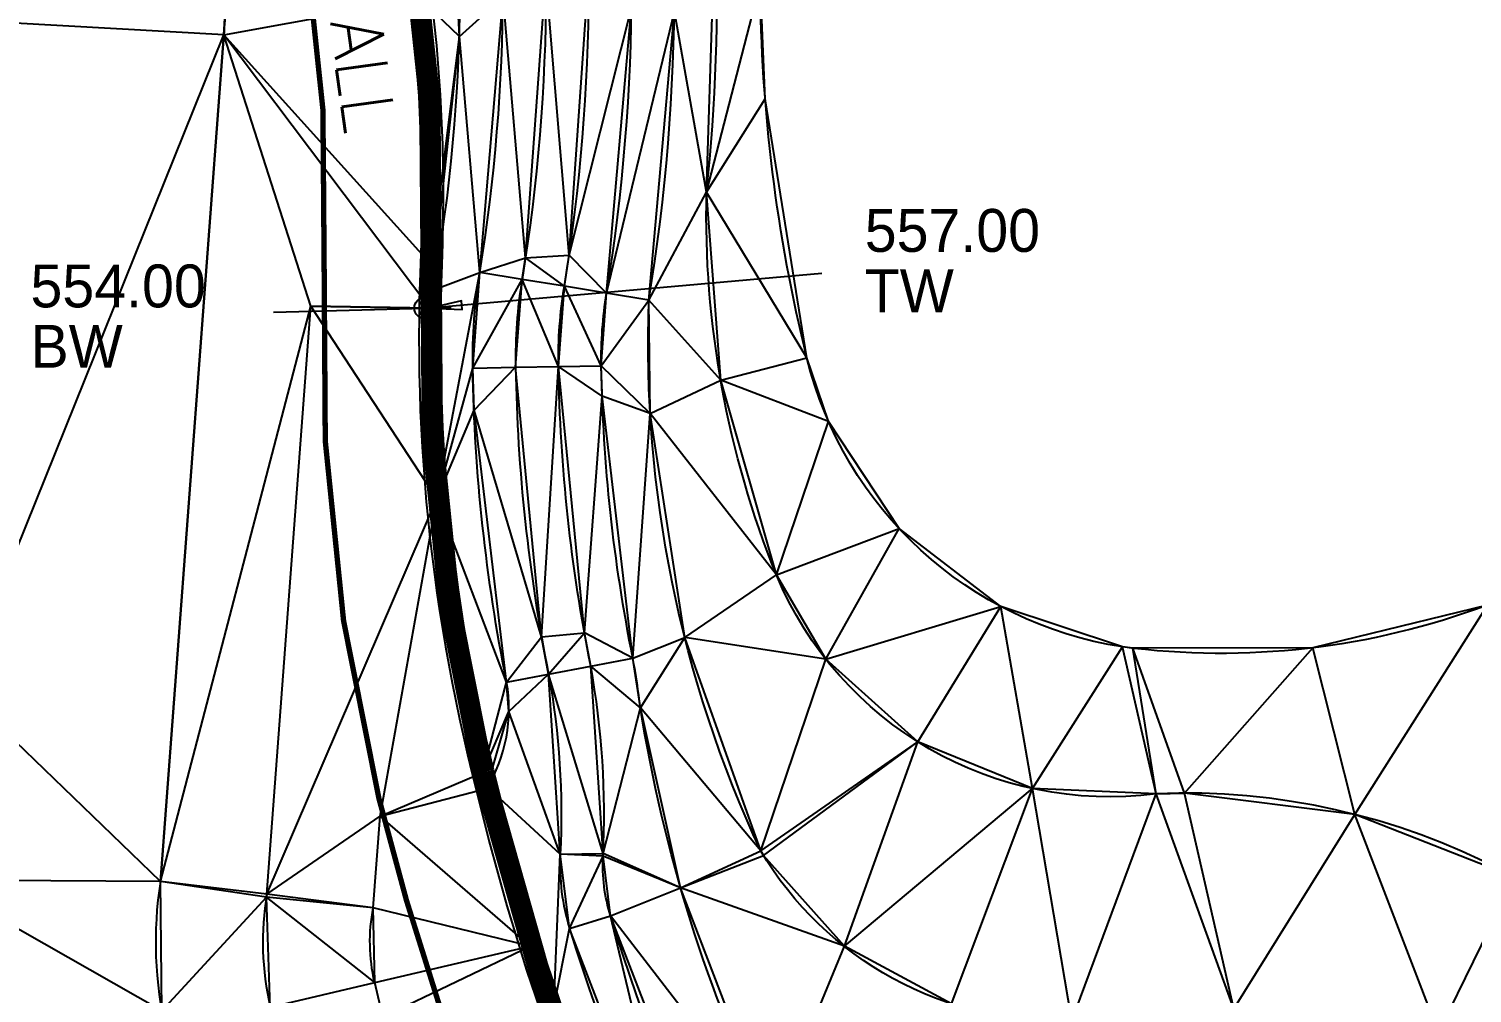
# Model space of a CAD drawing. Header units: inches. Extents: x 2461366 to 2469791, y 7062737 to 7065282.
# Drawn here: x 2467386.7 to 2467521.4, y 7064288.4 to 7064378.4 of the extents above; entities that cross this region are included whole.
import ezdxf

# ---------------------------------------------------------------- set-up
doc = ezdxf.new("R2010")
doc.units = ezdxf.units.IN
doc.header["$LTSCALE"] = 60
doc.header["$MEASUREMENT"] = 0
doc.linetypes.add('DASHED2', pattern=[0.375, 0.25, -0.125])
for name, color, linetype in [('3D', 5, 'Continuous'), ('CONC LABEL', 7, 'Continuous'), ('CONTOURS', 35, 'Continuous'), ('PROP TRAIL', 3, 'Continuous'), ('Proposed Ground-C-TINN', 7, 'Continuous'), ('Proposed Ground-C-TINN-BNDY', 7, 'Continuous'), ('WALL', 6, 'Continuous')]:
    doc.layers.add(name, color=color, linetype=linetype)
doc.styles.add('L80', font='simplex', dxfattribs={"height": 4.8})

# ---------------------------------------------------------------- blocks, each defined once
blk = doc.blocks.new('*U21')
at = {"layer": 'CONC LABEL', "color": 7, "linetype": 'Continuous'}
for p, q in [((0, -1.18), (-36.58, -4.41)), ((-36.58, -2.41), (-36.58, -6.41)), ((-34.58, -4.41), (-38.58, -4.41))]:
    blk.add_line(p, q, dxfattribs=at)
blk.add_lwpolyline([(-36.58, -4.41), (-33.56, -4.55), (-33.63, -3.75)], close=True, dxfattribs=at)
blk.add_circle((-36.58, -4.41), 1, dxfattribs=at)
at = {"layer": 'CONC LABEL', "color": 7, "char_height": 4, "attachment_point": 4}
for s, insert in [('557.00', (4, 2.8)), ('TW', (4, -2.8))]:
    blk.add_mtext(s, dxfattribs=dict(at, insert=insert))
blk = doc.blocks.new('*U22')
at = {"layer": 'CONC LABEL', "color": 7, "linetype": 'Continuous'}
for p, q in [((40.81, 2.77, -552), (40.81, -1.23, -552)), ((26.67, 0.37, -267.82), (40.81, 0.77, -552)), ((42.81, 0.77, -552), (38.81, 0.77, -552))]:
    blk.add_line(p, q, dxfattribs=at)
at = {"layer": 'CONC LABEL', "color": 7, "linetype": 'Continuous', "extrusion": (0.998372, 0.027897, 0.049743), "elevation": 13.31}
blk.add_lwpolyline([(-0.37, -553.35), (-0.35, -550.35), (-0.39, -550.35)], close=True, dxfattribs=at)
at = {"layer": 'CONC LABEL', "color": 7, "linetype": 'Continuous'}
blk.add_circle((40.81, 0.77, -552), 1, dxfattribs=at)
at = {"layer": 'CONC LABEL', "color": 7, "char_height": 4, "attachment_point": 4}
for s, insert in [('554.00', (4, 2.8)), ('BW', (4, -2.8))]:
    blk.add_mtext(s, dxfattribs=dict(at, insert=insert))

msp = doc.modelspace()

# ---------------------------------------------------------------- linework, layer by layer
at = {"layer": '3D'}
for points in [[(2467422.28, 7064381.16, 553.67), (2467422.76, 7064376.63, 553.73), (2467423.11, 7064372.09, 553.79), (2467423.32, 7064367.54, 553.85), (2467423.4, 7064362.98, 553.91), (2467423.34, 7064358.42, 553.97), (2467423.27, 7064356.44, 554), (2467423.21, 7064354.73, 554.04), (2467423.16, 7064353.02, 554.07), (2467423.14, 7064351.31, 554.11), (2467423.13, 7064349.61, 554.14), (2467423.14, 7064347.9, 554.18), (2467423.16, 7064346.19, 554.21), (2467423.2, 7064344.48, 554.25), (2467423.26, 7064342.78, 554.28), (2467423.34, 7064341.07, 554.32), (2467423.43, 7064339.36, 554.36), (2467423.55, 7064337.66, 554.39), (2467423.67, 7064335.96, 554.43), (2467423.82, 7064334.25, 554.46), (2467423.98, 7064332.55, 554.5), (2467424.16, 7064330.86, 554.53), (2467424.36, 7064329.16, 554.57), (2467424.58, 7064327.46, 554.6), (2467424.81, 7064325.77, 554.64), (2467425.06, 7064324.08, 554.68), (2467425.32, 7064322.4, 554.71), (2467425.61, 7064320.71, 554.75), (2467425.91, 7064319.03, 554.78), (2467426.22, 7064317.35, 554.82), (2467426.56, 7064315.68, 554.85), (2467426.91, 7064314.01, 554.89), (2467427.28, 7064312.34, 554.92), (2467427.66, 7064310.67, 554.96), (2467428.06, 7064309.01, 554.99), (2467428.12, 7064308.78, 555), (2467429.64, 7064302.65, 555.06), (2467431.32, 7064296.57, 555.12), (2467433.18, 7064290.54, 555.18), (2467435.21, 7064284.56, 555.24)], [(2467424.27, 7064381.4, 556.67), (2467424.76, 7064376.81, 556.73), (2467425.11, 7064372.21, 556.79), (2467425.32, 7064367.6, 556.85), (2467425.4, 7064362.98, 556.91), (2467425.34, 7064358.38, 556.97), (2467425.27, 7064356.37, 557), (2467425.21, 7064354.67, 557.04), (2467425.16, 7064352.98, 557.07), (2467425.14, 7064351.29, 557.11), (2467425.13, 7064349.6, 557.14), (2467425.14, 7064347.92, 557.18), (2467425.16, 7064346.23, 557.21), (2467425.2, 7064344.54, 557.25), (2467425.26, 7064342.86, 557.28), (2467425.34, 7064341.17, 557.32), (2467425.43, 7064339.48, 557.36), (2467425.54, 7064337.8, 557.39), (2467425.67, 7064336.12, 557.43), (2467425.81, 7064334.44, 557.46), (2467425.97, 7064332.76, 557.5), (2467426.15, 7064331.08, 557.53), (2467426.35, 7064329.4, 557.57), (2467426.56, 7064327.73, 557.6), (2467426.79, 7064326.05, 557.64), (2467427.03, 7064324.38, 557.68), (2467427.3, 7064322.72, 557.71), (2467427.58, 7064321.05, 557.75), (2467427.87, 7064319.39, 557.78), (2467428.19, 7064317.73, 557.82), (2467428.52, 7064316.08, 557.85), (2467428.86, 7064314.43, 557.89), (2467429.23, 7064312.78, 557.92), (2467429.61, 7064311.13, 557.96), (2467430, 7064309.49, 557.99), (2467430.06, 7064309.26, 558), (2467431.57, 7064303.16, 558.06), (2467433.24, 7064297.13, 558.12), (2467435.08, 7064291.16, 558.18), (2467437.09, 7064285.23, 558.24)]]:
    msp.add_polyline3d(points, dxfattribs=at)
at = {"layer": 'CONTOURS'}
for p, q in [((2467408.94, 7064297.64, 554), (2467413.05, 7064352.51, 554)), ((2467413.05, 7064352.51, 554), (2467424.15, 7064352.32, 554))]:
    msp.add_line(p, q, dxfattribs=at)
for points, elevation in [([(2467522.84, 7064324.62, -0.12314), (2467488.77, 7064320.71, -0.302662), (2467459.33, 7064347.69, -0.058826), (2467454.98, 7064382.59, 0.040573), (2467452.47, 7064413.41, 0.046376), (2467440.01, 7064446.12), (2467413.03, 7064491.68, 0.023106), (2467396.29, 7064516.27, 0.007046), (2467390.75, 7064523.45, 0.265731), (2467112.91, 7064634.18), (2467086.53, 7064627.31, -0.081958), (2466934.33, 7064613.43, 0.031019), (2466877.58, 7064614.68), (2466862.4, 7064614.16, -0.205286), (2466816.37, 7064638.69)], 564), ([(2467550.79, 7064274.26), (2467548.7, 7064277.6, 0.26548), (2467491.92, 7064307.02, -0.339207), (2467456.49, 7064327.43, -0.102321), (2467449.97, 7064363.14, 0.066431), (2467448.56, 7064412.55, 0.045871), (2467436.49, 7064444.21), (2467409.61, 7064489.61, 0.023079), (2467393.1, 7064513.87, 0.007046), (2467387.62, 7064520.96, 0.265526), (2467113.7, 7064630.25), (2467087.53, 7064623.44, -0.08197), (2466934.02, 7064609.44, 0.031037), (2466877.73, 7064610.69), (2466862.3, 7064610.15, -0.206188), (2466813.25, 7064636.19)], 563), ([(2467560.19, 7064253.01), (2467538.17, 7064271.81, 0.143278), (2467518.29, 7064284.77, 0.093011), (2467484.05, 7064285.84, -0.274454), (2467455.02, 7064301.69, -0.118697), (2467444.59, 7064353.07, 0.080679), (2467444.65, 7064411.69, 0.045346), (2467432.96, 7064442.31), (2467406.18, 7064487.55, 0.023052), (2467389.9, 7064511.46, 0.007046), (2467384.49, 7064518.46, 0.265316), (2467114.48, 7064626.32), (2467088.54, 7064619.57, -0.081982), (2466933.71, 7064605.46, 0.031056), (2466877.88, 7064606.69), (2466862.21, 7064606.14, -0.207017), (2466810.13, 7064633.68)], 562), ([(2467550.48, 7064247.12), (2467538.18, 7064262.33, 0.143388), (2467505.43, 7064264.82, -0.110469), (2467479.2, 7064259.63, -0.319836), (2467455.99, 7064276.22, -0.073446), (2467443.8, 7064315.03, 0.014477), (2467443.09, 7064319.67, -0.045264), (2467440.15, 7064346.94, -0.04479), (2467440.64, 7064353.71, 0.080358), (2467440.74, 7064410.82, 0.0448), (2467429.44, 7064440.41), (2467402.76, 7064485.48, 0.023025), (2467386.7, 7064509.06, 0.007046), (2467381.36, 7064515.97, 0.265102), (2467115.26, 7064622.39), (2467089.55, 7064615.7, -0.081994), (2466933.39, 7064601.47, 0.031074), (2466878.03, 7064602.69), (2466862.13, 7064602.14, -0.207781), (2466807.01, 7064631.18)], 561), ([(2467373.55, 7064089.19, 0.157874), (2467410.35, 7064126.96), (2467421.6, 7064145.25, -0.032715), (2467429.96, 7064154.58, -0.040538), (2467441.87, 7064164.49), (2467492.26, 7064200.83), (2467534.11, 7064233.02), (2467523.26, 7064250.38, 0.33677), (2467518.49, 7064252.07, -0.059495), (2467482.32, 7064234.15, -0.334259), (2467467.63, 7064239.94, -0.072214), (2467441.01, 7064295.61, -0.08843), (2467440.31, 7064301.19, 0.057858), (2467439.16, 7064318.92, -0.045207), (2467436.15, 7064346.87, -0.04479), (2467436.7, 7064354.36, 0.080022), (2467436.82, 7064409.96, 0.044231), (2467425.92, 7064438.51), (2467399.33, 7064483.41, 0.022997), (2467383.5, 7064506.66, 0.007046), (2467378.23, 7064513.48, 0.264884), (2467116.04, 7064618.46)], 560), ([(2467369.82, 7064096.26, 0.157874), (2467403.18, 7064130.5), (2467412.33, 7064148.82), (2467412.33, 7064148.82, -0.003994), (2467417.15, 7064154.66, 0.068685), (2467430.6, 7064180.78, -0.411868), (2467442.66, 7064187.39, 0.200142), (2467459.35, 7064189.24), (2467485.23, 7064208.08, -0.007045), (2467497.07, 7064217.5), (2467491.28, 7064225.66, 0.008143), (2467477.36, 7064214.56), (2467477.07, 7064214.32), (2467476.54, 7064214.94, -0.118169), (2467429.45, 7064307.49, 0.183015), (2467431.31, 7064317.42, -0.045093), (2467428.15, 7064346.73, -0.04479), (2467428.8, 7064355.65, 0.079303), (2467429, 7064408.24, 0.04302), (2467418.87, 7064434.72), (2467392.49, 7064479.27, 0.022939), (2467377.1, 7064501.86, 0.007046), (2467371.97, 7064508.5, 0.264433), (2467117.6, 7064610.6)], 558), ([(2467481.62, 7064205.45), (2467475.35, 7064213.14), (2467475.91, 7064215.68, -0.118759), (2467429.09, 7064309.01, -0.065221), (2467424.15, 7064352.32, 0.085155), (2467425.08, 7064407.37, 0.042374), (2467415.34, 7064432.83), (2467389.06, 7064477.21, 0.022906), (2467373.9, 7064499.45, 0.007049), (2467368.84, 7064506.01, 0.264201), (2467118.38, 7064606.66), (2467093.58, 7064600.21, -0.082041), (2466932.14, 7064585.52, 0.084633), (2466900.76, 7064582.2), (2466846.28, 7064593.5), (2466846.28, 7064593.5), (2466846.28, 7064593.5, -0.05263), (2466839.31, 7064595.38), (2466833.4, 7064577.9, 0.274833), (2466820.13, 7064524.99), (2466827.31, 7064456.71, 0.011594), (2466827.94, 7064452.35)], 557), ([(2467429.45, 7064307.49, -0.001754), (2467429.09, 7064309.01, -0.071322), (2467424.27, 7064356.39, 0.122971), (2467409.16, 7064429.52), (2467383.07, 7064473.59, 0.022852), (2467368.31, 7064495.25, 0.007049), (2467363.36, 7064501.65, 0.263781), (2467119.73, 7064599.78), (2467095.34, 7064593.44, -0.094664), (2466906.48, 7064581.01), (2466878.57, 7064586.8), (2466873.52, 7064573.78, 0.014705), (2466848.98, 7064555.23, 0.1903), (2466839.08, 7064539, 0.054929), (2466834.97, 7064508.99), (2466839.24, 7064458.05, 0.086631), (2466847.49, 7064430.71, -0.154191), (2466865.02, 7064334.41), (2466863.65, 7064321.82)], 555), ([(2466876.39, 7064321.36), (2466874.12, 7064362.74, 0.110194), (2466854.6, 7064434.37, -0.137687), (2466846.63, 7064476.72, -0.151282), (2466865.44, 7064532.64, -0.182735), (2466918.6, 7064568.91), (2466924.16, 7064568.4, 0.085139), (2467097.42, 7064583.1), (2467121.22, 7064589.29, -0.263152), (2467355.1, 7064494.77, -0.038917), (2467379.21, 7064459.1), (2467399.9, 7064424.14, -0.051573), (2467409.86, 7064396.21, 0.121258), (2467405.26, 7064383.32, -0.006169), (2467404.92, 7064377.82), (2467399, 7064298.82, 0.096645), (2467399.53, 7064284.83), (2467403.93, 7064266.08, -0.146049), (2467373.6, 7064117.5)], 553), ([(2467432.91, 7064409.1, -0.079671), (2467432.75, 7064355, 0.04479), (2467432.15, 7064346.8, 0.045151), (2467435.23, 7064318.17, -0.057739), (2467436.32, 7064301.39, 0.08843), (2467437.19, 7064294.43, 0.072072), (2467464.24, 7064237.81, -0.181719), (2467465.77, 7064228.63, 0.019557), (2467476.54, 7064214.94), (2467477.07, 7064214.32), (2467477.36, 7064214.56, -0.01733), (2467507.42, 7064237.63), (2467513.05, 7064229.36, 0.016318), (2467485.23, 7064208.08), (2467459.35, 7064189.24, -0.156401), (2467446.28, 7064186.66), (2467446.28, 7064186.66, 0.200559), (2467430.67, 7064173.72, -0.048549), (2467415.52, 7064146.44), (2467406.76, 7064128.73, -0.157874), (2467371.68, 7064092.73, 0.136394)], 559), ([(2467424.7, 7064234.2, 0.098194), (2467419.75, 7064286.2), (2467419, 7064289.4, -0.106488), (2467418.87, 7064296.37), (2467419.51, 7064304.92), (2467429.45, 7064307.49), (2467429.45, 7064307.49)], 555)]:
    msp.add_lwpolyline(points, format="xyb", dxfattribs=dict(at, elevation=elevation))
at = {"layer": 'CONTOURS', "linetype": 'DASHED2', "ltscale": 0.5, "elevation": 556}
msp.add_lwpolyline([(2467359.4, 7064094.11, 0.094233), (2467396.25, 7064127.88, -0.017924), (2467417.15, 7064154.66, 0.068685), (2467430.6, 7064180.78, -0.411868), (2467442.66, 7064187.39, 0.042413), (2467446.28, 7064186.66), (2467446.28, 7064186.66), (2467442.09, 7064198.59, -0.318155), (2467437.15, 7064212.07), (2467427.57, 7064216.66, 0.051698), (2467430.71, 7064248.34), (2467448.31, 7064256.92, -0.062559), (2467429.09, 7064309.01, -0.071322), (2467424.27, 7064356.39, 0.069264), (2467420.14, 7064398.68, 0.17548), (2467421.24, 7064406.26, 0.042107), (2467411.81, 7064430.94), (2467385.64, 7064475.14, 0.022875), (2467370.7, 7064497.05, 0.007049), (2467365.7, 7064503.52, 0.263963), (2467119.15, 7064602.73)], format="xyb", dxfattribs=at)
at = {"layer": 'CONTOURS'}
for centre, radius, start, end in [((2467270.31, 7064362.71, 554), 154.09, 357.652, 25.6941), ((2467591.92, 7064349.52, 554), 167.79, 177.652, 179.0438), ((2467435.11, 7064293.18, 554), 26.55, 170.3283, 193.2048)]:
    msp.add_arc(centre, radius, start, end, dxfattribs=at)
at = {"layer": 'PROP TRAIL', "color": 7, "const_width": 0.5}
msp.add_lwpolyline([(2467121.65, 7064589.95, -0.263152), (2467355.53, 7064495.43, -0.038917), (2467379.64, 7064459.76), (2467400.33, 7064424.8, -0.122225), (2467414.28, 7064356.8, 0.071322), (2467419.39, 7064306.6, 0.030079), (2467428.28, 7064278.26, -0.075335), (2467429.6, 7064232.2, -0.026241), (2467421.1, 7064183.91, -0.067096), (2467409.2, 7064160.75, 0.017657), (2467388.2, 7064133.8, -0.09416), (2467354.11, 7064102.6, 0.115866)], format="xyb", dxfattribs=at)
at = {"layer": 'Proposed Ground-C-TINN'}
for p, q in [((2467426.91, 7064377.67, 557), (2467425.68, 7064403.14, 557)), ((2467449.97, 7064363.14, 563), (2467450.82, 7064390.45, 563)), ((2467404.92, 7064377.82, 553), (2467405.26, 7064383.32, 553)), ((2467437.14, 7064357.26, 560), (2467438.98, 7064383.62, 560)), ((2467433.06, 7064357.01, 559), (2467434.98, 7064383.06, 559)), ((2467437.14, 7064357.26, 560), (2467434.98, 7064383.06, 559)), ((2467449.97, 7064363.14, 563), (2467454.98, 7064382.59, 564)), ((2467455.44, 7064371.85, 564), (2467454.98, 7064382.59, 564)), ((2467404.92, 7064377.82, 553), (2467423.29, 7064381.18, 554)), ((2467426.91, 7064377.67, 557), (2467423.29, 7064381.18, 554)), ((2467424.27, 7064356.39, 554), (2467423.29, 7064381.18, 554)), ((2467426.91, 7064377.67, 557), (2467430.98, 7064381.37, 558)), ((2467428.8, 7064355.65, 558), (2467430.98, 7064381.37, 558)), ((2467433.06, 7064357.01, 559), (2467430.98, 7064381.37, 558)), ((2467437.14, 7064357.26, 560), (2467442.97, 7064380.34, 561)), ((2467440.64, 7064353.71, 561), (2467442.97, 7064380.34, 561)), ((2467440.64, 7064353.71, 561), (2467446.97, 7064379.99, 562)), ((2467444.59, 7064353.07, 562), (2467446.97, 7064379.99, 562)), ((2467449.97, 7064363.14, 563), (2467446.97, 7064379.99, 562)), ((2467404.92, 7064377.82, 553), (2467384.89, 7064378.93, 552)), ((2467380.34, 7064316.83, 552), (2467404.92, 7064377.82, 553)), ((2467399, 7064298.82, 553), (2467404.92, 7064377.82, 553)), ((2467424.27, 7064356.39, 554), (2467404.92, 7064377.82, 553)), ((2467424.15, 7064352.32, 554), (2467404.92, 7064377.82, 553)), ((2467413.05, 7064352.51, 554), (2467404.92, 7064377.82, 553)), ((2467424.27, 7064356.39, 554), (2467426.91, 7064377.67, 557)), ((2467424.33, 7064353.95, 556), (2467426.91, 7064377.67, 557)), ((2467428.8, 7064355.65, 558), (2467426.91, 7064377.67, 557)), ((2467449.97, 7064363.14, 563), (2467455.44, 7064371.85, 564)), ((2467459.33, 7064347.69, 564), (2467455.44, 7064371.85, 564)), ((2467444.59, 7064353.07, 562), (2467449.97, 7064363.14, 563)), ((2467451.29, 7064345.61, 563), (2467449.97, 7064363.14, 563)), ((2467459.33, 7064347.69, 564), (2467449.97, 7064363.14, 563)), ((2467424.15, 7064352.32, 554), (2467424.27, 7064356.39, 554)), ((2467424.33, 7064353.95, 556), (2467424.27, 7064356.39, 554)), ((2467428.8, 7064355.65, 558), (2467433.06, 7064357.01, 559)), ((2467432.75, 7064355, 559), (2467433.06, 7064357.01, 559)), ((2467433.06, 7064357.01, 559), (2467437.14, 7064357.26, 560)), ((2467436.7, 7064354.36, 560), (2467433.06, 7064357.01, 559)), ((2467436.7, 7064354.36, 560), (2467437.14, 7064357.26, 560)), ((2467440.64, 7064353.71, 561), (2467437.14, 7064357.26, 560)), ((2467424.33, 7064353.95, 556), (2467428.8, 7064355.65, 558)), ((2467424.8, 7064334.54, 555), (2467428.8, 7064355.65, 558)), ((2467428.15, 7064346.73, 558), (2467428.8, 7064355.65, 558)), ((2467428.15, 7064346.73, 558), (2467432.75, 7064355, 559)), ((2467432.75, 7064355, 559), (2467428.8, 7064355.65, 558)), ((2467432.15, 7064346.8, 559), (2467432.75, 7064355, 559)), ((2467436.15, 7064346.87, 560), (2467432.75, 7064355, 559)), ((2467436.7, 7064354.36, 560), (2467432.75, 7064355, 559)), ((2467424.15, 7064352.32, 554), (2467424.33, 7064353.95, 556)), ((2467424.8, 7064334.54, 555), (2467424.33, 7064353.95, 556)), ((2467436.15, 7064346.87, 560), (2467436.7, 7064354.36, 560)), ((2467440.15, 7064346.94, 561), (2467436.7, 7064354.36, 560)), ((2467440.64, 7064353.71, 561), (2467436.7, 7064354.36, 560)), ((2467440.15, 7064346.94, 561), (2467440.64, 7064353.71, 561)), ((2467444.59, 7064353.07, 562), (2467440.64, 7064353.71, 561)), ((2467399, 7064298.82, 553), (2467413.05, 7064352.51, 554)), ((2467408.94, 7064297.64, 554), (2467413.05, 7064352.51, 554)), ((2467424.15, 7064352.32, 554), (2467413.05, 7064352.51, 554)), ((2467424.8, 7064334.54, 555), (2467413.05, 7064352.51, 554)), ((2467424.8, 7064334.54, 555), (2467424.15, 7064352.32, 554)), ((2467440.15, 7064346.94, 561), (2467444.59, 7064353.07, 562)), ((2467444.71, 7064342.5, 562), (2467444.59, 7064353.07, 562)), ((2467451.29, 7064345.61, 563), (2467444.59, 7064353.07, 562)), ((2467436.15, 7064346.87, 560), (2467440.15, 7064346.94, 561)), ((2467444.71, 7064342.5, 562), (2467440.15, 7064346.94, 561)), ((2467440.22, 7064344.12, 561), (2467440.15, 7064346.94, 561)), ((2467451.29, 7064345.61, 563), (2467459.33, 7064347.69, 564)), ((2467461.35, 7064341.75, 564), (2467459.33, 7064347.69, 564)), ((2467424.8, 7064334.54, 555), (2467428.15, 7064346.73, 558)), ((2467428.15, 7064346.73, 558), (2467432.15, 7064346.8, 559)), ((2467428.27, 7064342.81, 558), (2467428.15, 7064346.73, 558)), ((2467428.27, 7064342.81, 558), (2467432.15, 7064346.8, 559)), ((2467432.15, 7064346.8, 559), (2467436.15, 7064346.87, 560)), ((2467434.58, 7064321.66, 559), (2467432.15, 7064346.8, 559)), ((2467434.58, 7064321.66, 559), (2467436.15, 7064346.87, 560)), ((2467438.57, 7064322.04, 560), (2467436.15, 7064346.87, 560)), ((2467440.22, 7064344.12, 561), (2467436.15, 7064346.87, 560)), ((2467444.71, 7064342.5, 562), (2467451.29, 7064345.61, 563)), ((2467456.49, 7064327.43, 563), (2467451.29, 7064345.61, 563)), ((2467461.35, 7064341.75, 564), (2467451.29, 7064345.61, 563)), ((2467438.57, 7064322.04, 560), (2467440.22, 7064344.12, 561)), ((2467444.71, 7064342.5, 562), (2467440.22, 7064344.12, 561)), ((2467443.09, 7064319.67, 561), (2467440.22, 7064344.12, 561)), ((2467424.8, 7064334.54, 555), (2467428.27, 7064342.81, 558)), ((2467431.31, 7064317.42, 558), (2467428.27, 7064342.81, 558)), ((2467434.58, 7064321.66, 559), (2467428.27, 7064342.81, 558)), ((2467443.09, 7064319.67, 561), (2467444.71, 7064342.5, 562)), ((2467447.93, 7064321.6, 562), (2467444.71, 7064342.5, 562)), ((2467456.49, 7064327.43, 563), (2467444.71, 7064342.5, 562)), ((2467456.49, 7064327.43, 563), (2467461.35, 7064341.75, 564)), ((2467467.93, 7064331.76, 564), (2467461.35, 7064341.75, 564)), ((2467408.94, 7064297.64, 554), (2467424.8, 7064334.54, 555)), ((2467419.51, 7064304.92, 555), (2467424.8, 7064334.54, 555)), ((2467431.31, 7064317.42, 558), (2467424.8, 7064334.54, 555)), ((2467429.09, 7064309.01, 555), (2467424.8, 7064334.54, 555)), ((2467456.49, 7064327.43, 563), (2467467.93, 7064331.76, 564)), ((2467461.09, 7064319.57, 563), (2467467.93, 7064331.76, 564)), ((2467477.42, 7064324.48, 564), (2467467.93, 7064331.76, 564)), ((2467447.93, 7064321.6, 562), (2467456.49, 7064327.43, 563)), ((2467461.09, 7064319.57, 563), (2467456.49, 7064327.43, 563)), ((2467461.09, 7064319.57, 563), (2467477.42, 7064324.48, 564)), ((2467469.68, 7064311.85, 563), (2467477.42, 7064324.48, 564)), ((2467488.77, 7064320.71, 564), (2467477.42, 7064324.48, 564)), ((2467480.38, 7064307.5, 563), (2467477.42, 7064324.48, 564)), ((2467522.84, 7064324.62, 564), (2467506.54, 7064320.62, 564)), ((2467510.46, 7064305.08, 563), (2467522.84, 7064324.62, 564)), ((2467431.31, 7064317.42, 558), (2467434.58, 7064321.66, 559)), ((2467434.58, 7064321.66, 559), (2467438.57, 7064322.04, 560)), ((2467435.23, 7064318.17, 559), (2467434.58, 7064321.66, 559)), ((2467435.23, 7064318.17, 559), (2467438.57, 7064322.04, 560)), ((2467439.16, 7064318.92, 560), (2467438.57, 7064322.04, 560)), ((2467443.09, 7064319.67, 561), (2467438.57, 7064322.04, 560)), ((2467443.09, 7064319.67, 561), (2467447.93, 7064321.6, 562)), ((2467443.8, 7064315.03, 561), (2467447.93, 7064321.6, 562)), ((2467461.09, 7064319.57, 563), (2467447.93, 7064321.6, 562)), ((2467455.02, 7064301.69, 562), (2467447.93, 7064321.6, 562)), ((2467480.38, 7064307.5, 563), (2467488.77, 7064320.71, 564)), ((2467491.92, 7064307.02, 563), (2467488.77, 7064320.71, 564)), ((2467489.76, 7064320.59, 564), (2467488.77, 7064320.71, 564)), ((2467506.54, 7064320.62, 564), (2467489.76, 7064320.59, 564)), ((2467494.56, 7064307.07, 563), (2467489.76, 7064320.59, 564)), ((2467491.92, 7064307.02, 563), (2467489.76, 7064320.59, 564)), ((2467494.56, 7064307.07, 563), (2467506.54, 7064320.62, 564)), ((2467510.46, 7064305.08, 563), (2467506.54, 7064320.62, 564)), ((2467435.23, 7064318.17, 559), (2467439.16, 7064318.92, 560)), ((2467439.16, 7064318.92, 560), (2467443.09, 7064319.67, 561)), ((2467440.32, 7064301.43, 560), (2467439.16, 7064318.92, 560)), ((2467443.8, 7064315.03, 561), (2467439.16, 7064318.92, 560)), ((2467443.8, 7064315.03, 561), (2467443.09, 7064319.67, 561)), ((2467455.02, 7064301.69, 562), (2467461.09, 7064319.57, 563)), ((2467469.68, 7064311.85, 563), (2467461.09, 7064319.57, 563)), ((2467429.09, 7064309.01, 555), (2467431.31, 7064317.42, 558)), ((2467431.31, 7064317.42, 558), (2467435.23, 7064318.17, 559)), ((2467431.53, 7064314.68, 558), (2467431.31, 7064317.42, 558)), ((2467431.53, 7064314.68, 558), (2467435.23, 7064318.17, 559)), ((2467436.32, 7064301.39, 559), (2467435.23, 7064318.17, 559)), ((2467440.32, 7064301.43, 560), (2467435.23, 7064318.17, 559)), ((2467399, 7064298.82, 553), (2467380.34, 7064316.83, 552)), ((2467429.09, 7064309.01, 555), (2467431.53, 7064314.68, 558)), ((2467429.5, 7064307.66, 556), (2467431.53, 7064314.68, 558)), ((2467436.32, 7064301.39, 559), (2467431.53, 7064314.68, 558)), ((2467440.32, 7064301.43, 560), (2467443.8, 7064315.03, 561)), ((2467447.55, 7064298.23, 561), (2467443.8, 7064315.03, 561)), ((2467455.02, 7064301.69, 562), (2467443.8, 7064315.03, 561)), ((2467455.02, 7064301.69, 562), (2467469.68, 7064311.85, 563)), ((2467455.29, 7064301.25, 562), (2467469.68, 7064311.85, 563)), ((2467462.83, 7064292.78, 562), (2467469.68, 7064311.85, 563)), ((2467480.38, 7064307.5, 563), (2467469.68, 7064311.85, 563)), ((2467419.51, 7064304.92, 555), (2467429.09, 7064309.01, 555)), ((2467429.45, 7064307.49, 555), (2467429.09, 7064309.01, 555)), ((2467429.48, 7064307.59, 557), (2467429.09, 7064309.01, 555)), ((2467429.5, 7064307.66, 556), (2467429.09, 7064309.01, 555)), ((2467419.51, 7064304.92, 555), (2467429.45, 7064307.49, 555)), ((2467429.45, 7064307.49, 555), (2467429.48, 7064307.59, 557)), ((2467433.51, 7064292.8, 557), (2467429.45, 7064307.49, 555)), ((2467429.48, 7064307.59, 557), (2467429.5, 7064307.66, 556)), ((2467433.51, 7064292.8, 557), (2467429.48, 7064307.59, 557)), ((2467433.51, 7064292.8, 557), (2467429.5, 7064307.66, 556)), ((2467436.32, 7064301.39, 559), (2467429.5, 7064307.66, 556)), ((2467435.72, 7064287.11, 556), (2467429.5, 7064307.66, 556)), ((2467462.83, 7064292.78, 562), (2467480.38, 7064307.5, 563)), ((2467472.82, 7064287.42, 562), (2467480.38, 7064307.5, 563)), ((2467484.05, 7064285.84, 562), (2467480.38, 7064307.5, 563)), ((2467491.92, 7064307.02, 563), (2467480.38, 7064307.5, 563)), ((2467484.05, 7064285.84, 562), (2467491.92, 7064307.02, 563)), ((2467491.92, 7064307.02, 563), (2467494.56, 7064307.07, 563)), ((2467499.17, 7064286.94, 562), (2467491.92, 7064307.02, 563)), ((2467499.17, 7064286.94, 562), (2467494.56, 7064307.07, 563)), ((2467510.46, 7064305.08, 563), (2467494.56, 7064307.07, 563)), ((2467408.94, 7064297.64, 554), (2467419.51, 7064304.92, 555)), ((2467418.87, 7064296.37, 555), (2467419.51, 7064304.92, 555)), ((2467433.51, 7064292.8, 557), (2467419.51, 7064304.92, 555)), ((2467499.17, 7064286.94, 562), (2467510.46, 7064305.08, 563)), ((2467518.29, 7064284.77, 562), (2467510.46, 7064305.08, 563)), ((2467525.38, 7064299.23, 563), (2467510.46, 7064305.08, 563)), ((2467435.72, 7064287.11, 556), (2467436.32, 7064301.39, 559)), ((2467436.32, 7064301.39, 559), (2467440.32, 7064301.43, 560)), ((2467440.31, 7064301.19, 560), (2467436.32, 7064301.39, 559)), ((2467437.19, 7064294.43, 559), (2467436.32, 7064301.39, 559)), ((2467437.19, 7064294.43, 559), (2467440.31, 7064301.19, 560)), ((2467440.31, 7064301.19, 560), (2467440.32, 7064301.43, 560)), ((2467447.55, 7064298.23, 561), (2467440.31, 7064301.19, 560)), ((2467441.01, 7064295.61, 560), (2467440.31, 7064301.19, 560)), ((2467447.55, 7064298.23, 561), (2467440.32, 7064301.43, 560)), ((2467447.55, 7064298.23, 561), (2467455.02, 7064301.69, 562)), ((2467447.55, 7064298.23, 561), (2467455.29, 7064301.25, 562)), ((2467455.29, 7064301.25, 562), (2467455.02, 7064301.69, 562)), ((2467462.83, 7064292.78, 562), (2467455.29, 7064301.25, 562)), ((2467399.13, 7064286.77, 553), (2467377.71, 7064298.94, 552)), ((2467399, 7064298.82, 553), (2467377.71, 7064298.94, 552)), ((2467408.89, 7064297.36, 554), (2467399, 7064298.82, 553)), ((2467408.94, 7064297.64, 554), (2467399, 7064298.82, 553)), ((2467399.13, 7064286.77, 553), (2467399, 7064298.82, 553)), ((2467518.29, 7064284.77, 562), (2467525.38, 7064299.23, 563)), ((2467399.13, 7064286.77, 553), (2467408.89, 7064297.36, 554)), ((2467408.89, 7064297.36, 554), (2467408.94, 7064297.64, 554)), ((2467419, 7064289.4, 555), (2467408.89, 7064297.36, 554)), ((2467418.87, 7064296.37, 555), (2467408.89, 7064297.36, 554)), ((2467409.26, 7064287.11, 554), (2467408.89, 7064297.36, 554)), ((2467418.87, 7064296.37, 555), (2467408.94, 7064297.64, 554)), ((2467441.01, 7064295.61, 560), (2467447.55, 7064298.23, 561)), ((2467455.99, 7064276.22, 561), (2467447.55, 7064298.23, 561)), ((2467462.83, 7064292.78, 562), (2467447.55, 7064298.23, 561)), ((2467433.51, 7064292.8, 557), (2467418.87, 7064296.37, 555)), ((2467419, 7064289.4, 555), (2467418.87, 7064296.37, 555)), ((2467435.72, 7064287.11, 556), (2467437.19, 7064294.43, 559)), ((2467437.19, 7064294.43, 559), (2467441.01, 7064295.61, 560)), ((2467447.87, 7064266.86, 559), (2467437.19, 7064294.43, 559)), ((2467447.87, 7064266.86, 559), (2467441.01, 7064295.61, 560)), ((2467451.61, 7064268.3, 560), (2467441.01, 7064295.61, 560)), ((2467455.99, 7064276.22, 561), (2467441.01, 7064295.61, 560)), ((2467419, 7064289.4, 555), (2467433.51, 7064292.8, 557)), ((2467419.75, 7064286.2, 555), (2467433.51, 7064292.8, 557)), ((2467435.72, 7064287.11, 556), (2467433.51, 7064292.8, 557)), ((2467455.99, 7064276.22, 561), (2467462.83, 7064292.78, 562)), ((2467472.82, 7064287.42, 562), (2467462.83, 7064292.78, 562)), ((2467409.26, 7064287.11, 554), (2467419, 7064289.4, 555)), ((2467419.75, 7064286.2, 555), (2467419, 7064289.4, 555))]:
    msp.add_line(p, q, dxfattribs=at)
at = {"layer": 'Proposed Ground-C-TINN-BNDY'}
msp.add_lwpolyline([(2467387.38, 7064098.29), (2467400.42, 7064111.38), (2467410.35, 7064126.96), (2467421.6, 7064145.25), (2467429.96, 7064154.58), (2467441.87, 7064164.49), (2467492.26, 7064200.83), (2467534.11, 7064233.02), (2467544.29, 7064239.39), (2467550.63, 7064251.88), (2467550.79, 7064274.26), (2467548.7, 7064277.6), (2467538.39, 7064289.88), (2467525.38, 7064299.23), (2467522.84, 7064324.62), (2467506.54, 7064320.62), (2467489.76, 7064320.59), (2467488.77, 7064320.71), (2467477.42, 7064324.48), (2467467.93, 7064331.76), (2467461.35, 7064341.75), (2467459.33, 7064347.69), (2467455.44, 7064371.85), (2467454.98, 7064382.59)], dxfattribs=at)
at = {"layer": 'WALL', "color": 6, "const_width": 2}
msp.add_lwpolyline([(2467524.08, 7064249.07, 0.026578), (2467477.36, 7064214.56), (2467477.07, 7064214.32), (2467476.54, 7064214.94, -0.119948), (2467429.09, 7064309.01, -0.071322), (2467424.27, 7064356.39, 0.122971), (2467409.16, 7064429.52), (2467383.07, 7064473.59, 0.022852), (2467368.31, 7064495.25, 0.007049), (2467363.36, 7064501.65, 0.263781), (2467119.73, 7064599.78), (2467095.34, 7064593.44, -0.094664), (2466906.48, 7064581.01), (2466846.28, 7064593.5, -0.183735), (2466808.62, 7064617.54)], format="xyb", dxfattribs=at)

# ---------------------------------------------------------------- block references
at = {"layer": 'CONC LABEL', "color": 7}
for name, p in [('*U21', (2467460.73, 7064356.74)), ('*U22', (2467382.88, 7064351.56, 552))]:
    msp.add_blockref(name, p, dxfattribs=at)

# ---------------------------------------------------------------- texts
at = {"layer": 'WALL', "style": 'L80'}
msp.add_text("3' WALL", height=4.8, rotation=277.8419, dxfattribs=at).set_placement((2467412.87, 7064393.31))

doc.saveas('drawing.dxf')
